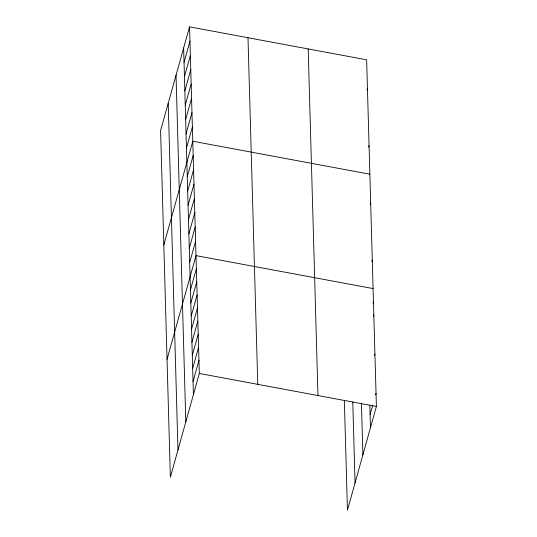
<?xml version="1.0" encoding="UTF-8"?>
<svg xmlns="http://www.w3.org/2000/svg" width="537" height="537" viewBox="0 0 537 537"><rect width="100%" height="100%" fill="white"/><g stroke="black" fill="none" stroke-linecap="round" stroke-linejoin="round"><path stroke-width="0.81" d="M189.554 26.85L160.597 130.565L170.363 477.185L199.321 373.47L189.554 26.85L366.637 59.815L376.403 406.435L347.446 510.15L344.351 400.481M184.043 62.332L189.957 41.148M184.446 76.63L190.36 55.445M184.849 90.928L190.763 69.743M185.252 105.225L191.165 84.041M185.654 119.523L191.568 98.338M186.057 133.827L191.971 112.636M186.46 148.125L192.374 126.94M163.819 244.953L192.776 141.238L369.859 174.196M187.265 176.72L193.179 155.535M187.668 191.018L193.582 169.833M188.071 205.315L193.985 184.131M188.474 219.613L194.387 198.428M188.876 233.91L194.79 212.726M189.279 248.208L195.193 227.023M189.682 262.506L195.596 241.321M167.041 359.334L195.998 255.619L373.081 288.584M190.454 289.899L196.367 268.715M190.823 302.996L196.737 281.811M191.192 316.092L197.106 294.907M191.561 329.181L197.475 307.996M191.931 342.277L197.844 321.092M192.3 355.373L198.213 334.189M192.669 368.469L198.583 347.285M193.038 381.559L198.952 360.374M367.006 89.981L367.442 88.41M368.617 147.172L369.053 145.601M370.228 204.362L370.664 202.791M371.839 261.559L372.275 259.989M373.014 303.244L373.45 301.68M373.383 316.34L373.819 314.769M374.49 355.628L374.927 354.058M370.121 414.524L372.745 405.106M375.598 394.91L376.034 393.339M199.321 373.47L376.403 406.435M369.865 405.522L370.49 427.62M361.428 403.294L362.884 454.852M352.769 401.891L355.051 482.917M308.198 48.934L317.964 395.554M247.993 37.731L257.76 384.351M183.641 48.035L193.407 394.655M176.035 75.267L185.802 421.894M168.202 103.332L177.969 449.952"/></g></svg>
